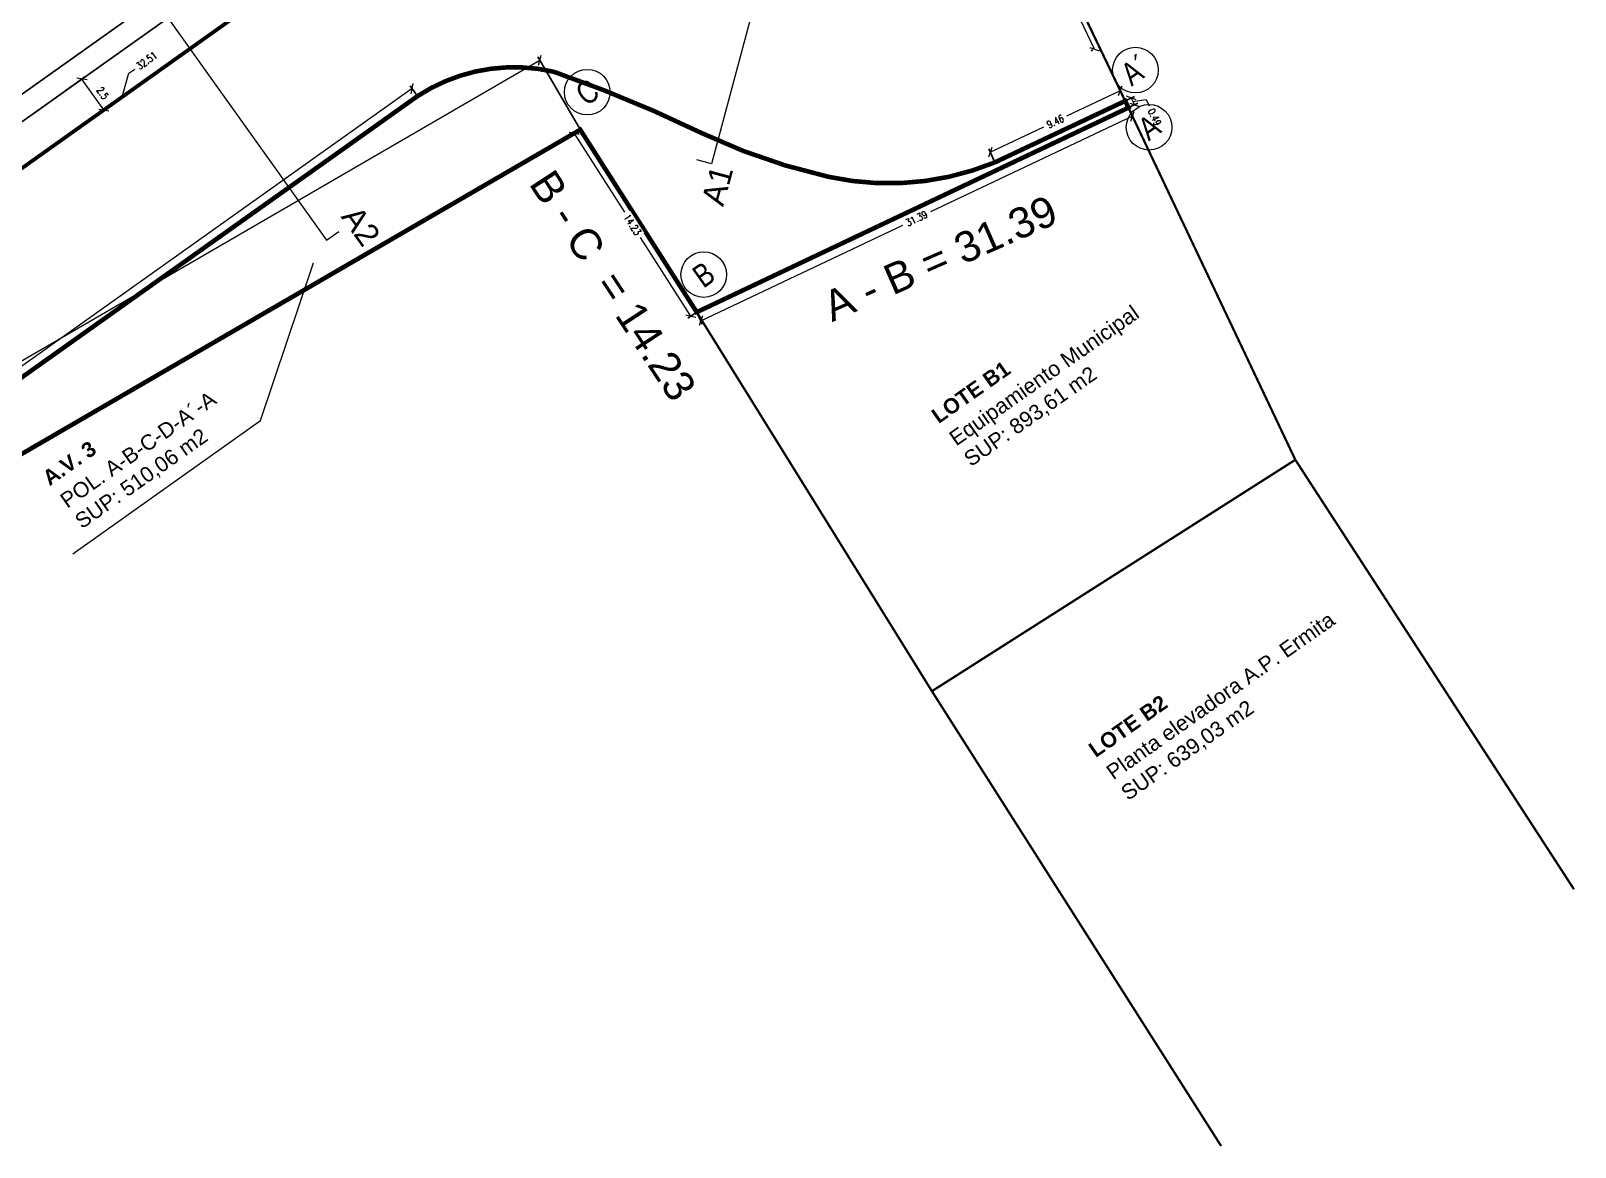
# Model space of a CAD drawing. Header units: metres. Extents: x 12 to 777, y -493 to 333.
# Drawn here: x 402.4 to 503.9, y -140.8 to -67.4 of the extents above; entities that cross this region are included whole.
import ezdxf
from ezdxf.enums import TextEntityAlignment as Align

# ---------------------------------------------------------------- set-up
doc = ezdxf.new("R2010")
doc.units = ezdxf.units.M
doc.header["$LTSCALE"] = 5
doc.header["$MEASUREMENT"] = 0
doc.linetypes.add('PHANTOM2', pattern=[1.25, 0.625, -0.125, 0.125, -0.125, 0.125, -0.125])
doc.layers.get('0').update_dxf_attribs({"color": 30})
for name, color, linetype, lineweight in [('A-ANNO-DIMS', 3, 'Continuous', 18), ('A-ANNO-TEXT', 3, 'Continuous', 18), ('G-ANNO-SYMB', 3, 'Continuous', 18), ('G-PLAN-OTLN', 7, 'Continuous', 35), ('U-ANNO-SYMB', 3, 'Continuous', 18), ('U-PROP-NEW', 1, 'PHANTOM2', 50)]:
    doc.layers.add(name, color=color, linetype=linetype, lineweight=lineweight)
doc.layers.add('U-BLDG', color=7, linetype='Continuous')
doc.layers.add('U-PROP', color=1, linetype='Continuous')
doc.styles.add('E-ARIAL', font='arial.ttf')
doc.styles.add('E-ROMANS', font='romans.shx', dxfattribs={"width": 0.8})
doc.dimstyles.new('E-0200_TICK_24', dxfattribs={"dimscale": 0.001, "dimtxt": 480, "dimasz": 480, "dimexe": 240, "dimexo": 120, "dimgap": 240, "dimtad": 0, "dimzin": 0, "dimdsep": 46, "dimtxsty": 'E-ROMANS', "dimblk": 'OBLIQUE', "dimcen": 240, "dimclrd": 256, "dimclre": 256, "dimclrt": 256, "dimadec": 0, "dimazin": 0, "dimtfac": 1, "dimtmove": 1, "dimatfit": 3, "dimldrblk": 'OPEN90', "dimfxl": 1, "dimtfill": 1, "dimtolj": 1, "dimtzin": 0, "dimlwd": -1, "dimarcsym": 0})

# ---------------------------------------------------------------- blocks, each defined once
blk = doc.blocks.new('_Oblique')
at = {"color": 0, "linetype": 'ByBlock', "lineweight": -2}
blk.add_line((-0.5, -0.5), (0.5, 0.5), dxfattribs=at)
blk = doc.blocks.new('*D304')
at = {"layer": 'A-ANNO-DIMS', "lineweight": -2, "transparency": 16777216}
for p, q in [((427.72, -71.62), (427.3, -71.03)), ((366.29, -115.29), (365.87, -114.7))]:
    blk.add_line(p, q, dxfattribs=at)
at = {"layer": 'A-ANNO-DIMS', "transparency": 16777216}
for p, q in [((427.44, -71.22), (399.79, -90.88)), ((366.01, -114.9), (398.15, -92.05))]:
    blk.add_line(p, q, dxfattribs=at)
at = {"layer": 'A-ANNO-DIMS', "transparency": 16777216, "xscale": 0.48, "yscale": 0.48, "zscale": 0.48}
for p, rotation in [((427.44, -71.22), 35.41278118758976), ((366.01, -114.9), 215.4127811875897)]:
    blk.add_blockref('_Oblique', p, dxfattribs=dict(at, rotation=rotation))
at = {"layer": 'A-ANNO-DIMS', "transparency": 16777216, "insert": (398.87, -91.33), "char_height": 0.48, "attachment_point": 5, "rotation": 35.4128, "style": 'E-ROMANS', "bg_fill": 3, "box_fill_scale": 1.25, "bg_fill_color": 256, "bg_fill_true_color": 13158600, "bg_fill_transparency": 0}
blk.add_mtext('\\A1;75.37', dxfattribs=at)
blk = doc.blocks.new('_Open90')
at = {"color": 0, "linetype": 'ByBlock', "lineweight": -2}
for p, q in [((0, 0), (-1, 0)), ((-0.5, 0.5), (0, 0)), ((0, 0), (-0.5, -0.5))]:
    blk.add_line(p, q, dxfattribs=at)
blk = doc.blocks.new('*D349')
at = {"layer": 'A-ANNO-DIMS', "lineweight": -2, "transparency": 16777216}
for p, q in [((409.52, -45.33), (421.76, -62.54)), ((395.2, -81.28), (395.27, -81.38))]:
    blk.add_line(p, q, dxfattribs=at)
at = {"layer": 'A-ANNO-DIMS', "transparency": 16777216}
for p, q in [((395.13, -81.19), (421.63, -62.35)), ((408.83, -70.21), (409.22, -69.93)), ((408.38, -71.77), (408.83, -70.21))]:
    blk.add_line(p, q, dxfattribs=at)
at = {"layer": 'A-ANNO-DIMS', "transparency": 16777216, "xscale": 0.48, "yscale": 0.48, "zscale": 0.48}
for p, rotation in [((421.63, -62.35), 35.42510156300243), ((395.13, -81.19), 215.4251015630024)]:
    blk.add_blockref('_Oblique', p, dxfattribs=dict(at, rotation=rotation))
at = {"layer": 'A-ANNO-DIMS', "transparency": 16777216, "insert": (409.99, -69.38), "char_height": 0.48, "attachment_point": 5, "rotation": 35.4251, "style": 'E-ROMANS', "bg_fill": 3, "box_fill_scale": 1.25, "bg_fill_color": 256, "bg_fill_true_color": 13158600, "bg_fill_transparency": 0}
blk.add_mtext('\\A1;32.51', dxfattribs=at)
blk = doc.blocks.new('*D353')
at = {"layer": 'A-ANNO-DIMS', "transparency": 16777216}
for p, q in [((341.56, -124.07), (435.83, -69.34)), ((388.69, -96.7), (392.22, -102.63)), ((392.22, -102.63), (392.64, -102.39))]:
    blk.add_line(p, q, dxfattribs=at)
at = {"layer": 'A-ANNO-DIMS', "lineweight": -2, "transparency": 16777216}
for p, q in [((438.43, -73.82), (435.71, -69.13)), ((344.17, -128.55), (341.44, -123.86))]:
    blk.add_line(p, q, dxfattribs=at)
at = {"layer": 'A-ANNO-DIMS', "transparency": 16777216, "xscale": 0.48, "yscale": 0.48, "zscale": 0.48}
for p, rotation in [((435.83, -69.34), 30.14116917634843), ((341.56, -124.07), 210.1411691763485)]:
    blk.add_blockref('_Oblique', p, dxfattribs=dict(at, rotation=rotation))
at = {"layer": 'A-ANNO-DIMS', "transparency": 16777216, "insert": (393.64, -101.81), "char_height": 0.48, "attachment_point": 5, "rotation": 30.1412, "style": 'E-ROMANS', "bg_fill": 3, "box_fill_scale": 1.25, "bg_fill_color": 256, "bg_fill_true_color": 13158600, "bg_fill_transparency": 0}
blk.add_mtext('\\A1;109.00', dxfattribs=at)
blk = doc.blocks.new('*D358')
at = {"layer": 'A-ANNO-DIMS', "lineweight": -2, "transparency": 16777216}
for p, q in [((402.66, -72.78), (405.93, -70.45)), ((404.1, -74.81), (407.38, -72.48))]:
    blk.add_line(p, q, dxfattribs=at)
at = {"layer": 'A-ANNO-DIMS', "transparency": 16777216}
blk.add_line((407.18, -72.62), (405.74, -70.59), dxfattribs=at)
at = {"layer": 'A-ANNO-DIMS', "transparency": 16777216, "insert": (407.1, -71.52), "char_height": 0.48, "attachment_point": 5, "rotation": 305.4251, "style": 'E-ROMANS', "bg_fill": 3, "box_fill_scale": 1.25, "bg_fill_color": 256, "bg_fill_true_color": 13158600, "bg_fill_transparency": 0}
blk.add_mtext('\\A1;2.5', dxfattribs=at)
at = {"layer": 'A-ANNO-DIMS', "transparency": 16777216, "xscale": 0.48, "yscale": 0.48, "zscale": 0.48}
for p, rotation in [((405.74, -70.59), 125.4251015630024), ((407.18, -72.62), 305.4251015630024)]:
    blk.add_blockref('_Oblique', p, dxfattribs=dict(at, rotation=rotation))
blk = doc.blocks.new('*D362')
at = {"layer": 'A-ANNO-DIMS', "lineweight": -2, "transparency": 16777216}
for p, q in [((428.79, 21.9), (428.68, 21.84)), ((472.18, -68.67), (472.07, -68.73))]:
    blk.add_line(p, q, dxfattribs=at)
at = {"layer": 'A-ANNO-DIMS', "transparency": 16777216}
for p, q in [((472.29, -68.62), (428.9, 21.95)), ((450.59, -23.34), (450.92, -18.83)), ((450.92, -18.83), (450.71, -18.39))]:
    blk.add_line(p, q, dxfattribs=at)
at = {"layer": 'A-ANNO-DIMS', "transparency": 16777216, "xscale": 0.48, "yscale": 0.48, "zscale": 0.48}
for p, rotation in [((428.9, 21.95), 115.5980185461055), ((472.29, -68.62), 295.5980185461054)]:
    blk.add_blockref('_Oblique', p, dxfattribs=dict(at, rotation=rotation))
at = {"layer": 'A-ANNO-DIMS', "transparency": 16777216, "insert": (450.27, -17.48), "char_height": 0.48, "attachment_point": 5, "rotation": 295.598, "style": 'E-ROMANS', "bg_fill": 3, "box_fill_scale": 1.25, "bg_fill_color": 256, "bg_fill_true_color": 13158600, "bg_fill_transparency": 0}
blk.add_mtext('\\A1;98.80', dxfattribs=at)
blk = doc.blocks.new('*D364')
at = {"layer": 'A-ANNO-DIMS', "lineweight": -2, "transparency": 16777216}
for p, q in [((444.82, -8.47), (444.04, -6.99)), ((274.55, -98.64), (273.77, -97.16))]:
    blk.add_line(p, q, dxfattribs=at)
at = {"layer": 'A-ANNO-DIMS', "transparency": 16777216}
blk.add_line((273.88, -97.37), (444.15, -7.2), dxfattribs=at)
at = {"layer": 'A-ANNO-DIMS', "transparency": 16777216, "xscale": 0.48, "yscale": 0.48, "zscale": 0.48}
for p, rotation in [((444.15, -7.2), 27.90453523370848), ((273.88, -97.37), 207.9045352337085)]:
    blk.add_blockref('_Oblique', p, dxfattribs=dict(at, rotation=rotation))
at = {"layer": 'A-ANNO-DIMS', "transparency": 16777216, "insert": (359.06, -52.9), "char_height": 0.48, "attachment_point": 5, "rotation": 27.9045, "style": 'E-ROMANS', "bg_fill": 3, "box_fill_scale": 1.25, "bg_fill_color": 256, "bg_fill_true_color": 13158600, "bg_fill_transparency": 0}
blk.add_mtext('\\A1;192.67', dxfattribs=at)
blk = doc.blocks.new('*D536')
at = {"layer": 'A-ANNO-DIMS', "transparency": 16777216}
for p, q in [((473.98, -71.36), (470.45, -73.03)), ((465.43, -75.4), (468.96, -73.73))]:
    blk.add_line(p, q, dxfattribs=at)
at = {"layer": 'A-ANNO-DIMS', "lineweight": -2, "transparency": 16777216}
for p, q in [((474.25, -71.92), (473.88, -71.14)), ((465.69, -75.96), (465.33, -75.18))]:
    blk.add_line(p, q, dxfattribs=at)
at = {"layer": 'A-ANNO-DIMS', "transparency": 16777216, "xscale": 0.48, "yscale": 0.48, "zscale": 0.48}
for p, rotation in [((473.98, -71.36), 25.25241012326241), ((465.43, -75.4), 205.2524101232624)]:
    blk.add_blockref('_Oblique', p, dxfattribs=dict(at, rotation=rotation))
at = {"layer": 'A-ANNO-DIMS', "transparency": 16777216, "insert": (469.71, -73.38), "char_height": 0.48, "attachment_point": 5, "rotation": 25.2524, "style": 'E-ROMANS', "bg_fill": 3, "box_fill_scale": 1.25, "bg_fill_color": 256, "bg_fill_true_color": 13158600, "bg_fill_transparency": 0}
blk.add_mtext('\\A1;9.46', dxfattribs=at)
blk = doc.blocks.new('*D548')
at = {"layer": 'A-ANNO-DIMS', "lineweight": -2, "transparency": 16777216}
for p, q in [((438.39, -73.99), (437.89, -74.3)), ((446.04, -85.98), (445.55, -86.3))]:
    blk.add_line(p, q, dxfattribs=at)
at = {"layer": 'A-ANNO-DIMS', "transparency": 16777216}
for p, q in [((438.09, -74.17), (441.39, -79.35)), ((445.75, -86.17), (442.45, -81))]:
    blk.add_line(p, q, dxfattribs=at)
at = {"layer": 'A-ANNO-DIMS', "transparency": 16777216, "xscale": 0.48, "yscale": 0.48, "zscale": 0.48}
for p, rotation in [((438.09, -74.17), 122.5429987719141), ((445.75, -86.17), 302.5429987719141)]:
    blk.add_blockref('_Oblique', p, dxfattribs=dict(at, rotation=rotation))
at = {"layer": 'A-ANNO-DIMS', "transparency": 16777216, "insert": (441.92, -80.17), "char_height": 0.48, "attachment_point": 5, "rotation": 302.543, "style": 'E-ROMANS', "bg_fill": 3, "box_fill_scale": 1.25, "bg_fill_color": 256, "bg_fill_true_color": 13158600, "bg_fill_transparency": 0}
blk.add_mtext('\\A1;14.23', dxfattribs=at)
blk = doc.blocks.new('*D549')
at = {"layer": 'A-ANNO-DIMS', "transparency": 16777216}
for p, q in [((474.78, -73.04), (461.5, -79.33)), ((446.41, -86.48), (459.69, -80.19))]:
    blk.add_line(p, q, dxfattribs=at)
at = {"layer": 'A-ANNO-DIMS', "lineweight": -2, "transparency": 16777216}
for p, q in [((474.56, -72.58), (474.88, -73.25)), ((446.19, -86.03), (446.51, -86.7))]:
    blk.add_line(p, q, dxfattribs=at)
at = {"layer": 'A-ANNO-DIMS', "transparency": 16777216, "xscale": 0.48, "yscale": 0.48, "zscale": 0.48}
for p, rotation in [((474.78, -73.04), 25.35538341964858), ((446.41, -86.48), 205.3553834196486)]:
    blk.add_blockref('_Oblique', p, dxfattribs=dict(at, rotation=rotation))
at = {"layer": 'A-ANNO-DIMS', "transparency": 16777216, "insert": (460.59, -79.76), "char_height": 0.48, "attachment_point": 5, "rotation": 25.3554, "style": 'E-ROMANS', "bg_fill": 3, "box_fill_scale": 1.25, "bg_fill_color": 256, "bg_fill_true_color": 13158600, "bg_fill_transparency": 0}
blk.add_mtext('\\A1;31.39', dxfattribs=at)
blk = doc.blocks.new('*D550')
at = {"layer": 'A-ANNO-DIMS', "lineweight": -2, "transparency": 16777216}
for p, q in [((474.41, -71.98), (474.92, -71.74)), ((474.62, -72.42), (475.13, -72.18))]:
    blk.add_line(p, q, dxfattribs=at)
at = {"layer": 'A-ANNO-DIMS', "transparency": 16777216}
for p, q in [((474.7, -71.84), (474.92, -72.28)), ((474.81, -72.06), (475.68, -71.93)), ((475.68, -71.93), (475.88, -72.36))]:
    blk.add_line(p, q, dxfattribs=at)
at = {"layer": 'A-ANNO-DIMS', "transparency": 16777216, "xscale": 0.48, "yscale": 0.48, "zscale": 0.48, "rotation": 115.3554177229964}
blk.add_blockref('_Oblique', (474.7, -71.84), dxfattribs=at)
at = {"layer": 'A-ANNO-DIMS', "transparency": 16777216, "insert": (476.23, -73.1), "char_height": 0.48, "attachment_point": 5, "rotation": 295.3554, "style": 'E-ROMANS', "bg_fill": 3, "box_fill_scale": 1.25, "bg_fill_color": 256, "bg_fill_true_color": 13158600, "bg_fill_transparency": 0}
blk.add_mtext('\\A1;0.49', dxfattribs=at)
at = {"layer": 'A-ANNO-DIMS', "transparency": 16777216, "xscale": 0.48, "yscale": 0.48, "zscale": 0.48, "rotation": 295.3554177229964}
blk.add_blockref('_Oblique', (474.92, -72.28), dxfattribs=at)

msp = doc.modelspace()

# ---------------------------------------------------------------- linework, layer by layer
at = {"layer": 'G-ANNO-SYMB'}
msp.add_circle((474.972, -70.003), 1.5, dxfattribs=at)
at = {"layer": 'G-PLAN-OTLN', "ltscale": 0.8, "const_width": 0.15, "flags": 128}
msp.add_lwpolyline([(461.598, -110.833), (480.605, -140.732)], dxfattribs=at)

# ---------------------------------------------------------------- texts
at = {"layer": 'A-ANNO-TEXT', "style": 'E-ARIAL', "width": 0.8}
for s, p in [('A´', (474.972, -70.003)), ('B', (446.602, -83.447))]:
    msp.add_text(s, height=1.5, rotation=35.16161, dxfattribs=at).set_placement(p, align=Align.MIDDLE_CENTER)
at = {"layer": 'A-ANNO-TEXT', "attachment_point": 1, "style": 'E-ARIAL'}
for s, insert, char_height, rotation in [('A1', (446.429, -78.624), 1.5, 74.66869), ('{\\fArial|b1|i0|c0|p34;LOTE B1}', (461.46, -92.463), 1, 35.16161), ('Planta elevadora A.P. Ermita\\PSUP: 639,03 m2', (472.945, -115.884), 1, 35.16161), ('{\\fArial|b1|i0|c0|p34;LOTE B2}', (471.785, -114.416), 1, 35.16161)]:
    msp.add_mtext(s, dxfattribs=dict(at, insert=insert, char_height=char_height, rotation=rotation))
at = {"layer": 'A-ANNO-TEXT', "insert": (454.233, -84.749), "char_height": 2, "width": 21.62645, "attachment_point": 1, "rotation": 23.73492, "style": 'E-ARIAL'}
msp.add_mtext('{\\fArial|b0|i0|c0|p34;A - B = 31.39}', dxfattribs=at)

# ---------------------------------------------------------------- dimensions: what is measured, and where the dimension line sits
at = {"layer": 'A-ANNO-DIMS', "color": 3}
dim = msp.add_linear_dim(base=(427.437, -71.222), p1=(366.362, -115.391), p2=(427.792, -71.72), angle=35.41278, dimstyle='E-0200_TICK_24', dxfattribs=at)
dim.commit()
dim.dimension.update_dxf_attribs({"geometry": '*D304', "text_midpoint": (398.872, -91.327), "dimtype": 160})

# ---------------------------------------------------------------- next in the draw order: dimensions: what is measured, and where the dimension line sits
dim = msp.add_linear_dim(base=(421.625, -62.345), p1=(395.13, -81.183), p2=(409.451, -45.23), angle=35.4251, dimstyle='E-0200_TICK_24', dxfattribs=at)
dim.commit()
dim.dimension.update_dxf_attribs({"geometry": '*D349', "text_midpoint": (409.413, -69.791), "dimtype": 160})

# ---------------------------------------------------------------- next in the draw order: dimensions: what is measured, and where the dimension line sits
dim = msp.add_linear_dim(base=(435.826, -69.338), p1=(344.226, -128.656), p2=(438.488, -73.923), angle=30.14117, dimstyle='E-0200_TICK_24', dxfattribs=at)
dim.commit()
dim.dimension.update_dxf_attribs({"geometry": '*D353', "text_midpoint": (392.846, -102.272), "dimtype": 161})

# ---------------------------------------------------------------- next in the draw order: linework, layer by layer
at = {"layer": 'U-ANNO-SYMB', "ltscale": 5}
msp.add_lwpolyline([(410.939, -64.182), (410.124, -64.762), (421.811, -81.189), (422.625, -80.609)], dxfattribs=at)
at = {"layer": 'U-ANNO-SYMB', "color": 3}
msp.add_lwpolyline([(405.134, -101.81), (405.134, -101.81), (417.468, -93.04), (420.968, -82.669)], dxfattribs=at)

# ---------------------------------------------------------------- next in the draw order: texts
at = {"layer": 'A-ANNO-TEXT', "style": 'E-ARIAL'}
for s, insert, char_height, attachment_point, rotation in [('A2', (422.724, -79.646), 1.5, 7, 305.77411), ('POL. A-B-C-D-A´-A\\PSUP: 510,06 m2', (404.195, -98.019), 1, 1, 35.16161), ('{\\fArial|b1|i0|c0|p34;A.V. 3}', (403.035, -96.551), 1, 1, 35.16161)]:
    msp.add_mtext(s, dxfattribs=dict(at, insert=insert, char_height=char_height, attachment_point=attachment_point, rotation=rotation))

# ---------------------------------------------------------------- next in the draw order: dimensions: what is measured, and where the dimension line sits
at = {"layer": 'A-ANNO-DIMS', "color": 3}
for base, p1, p2, angle, text, picture, middle, dimtype in [((428.898, 21.949, 158994.808), (472.292, -68.622), (428.901, 21.95, 158913.308), 115.59802, '98.80', '*D362', (450.606, -18.176, 158994.808), 161), ((405.738, -70.587), (404.006, -74.876), (402.563, -72.846), 125.4251, '2.5', '*D358', (407.096, -71.518), 160)]:
    dim = msp.add_linear_dim(base=base, p1=p1, p2=p2, angle=angle, text=text, dimstyle='E-0200_TICK_24', dxfattribs=at)
    dim.commit()
    dim.dimension.update_dxf_attribs({"geometry": picture, "text_midpoint": middle, "dimtype": dimtype})

# ---------------------------------------------------------------- next in the draw order: linework, layer by layer
at = {"layer": 'U-ANNO-SYMB', "ltscale": 5}
msp.add_lwpolyline([(451.363, -56.422), (452.329, -56.68), (447.116, -76.155), (446.15, -75.896)], dxfattribs=at)

# ---------------------------------------------------------------- next in the draw order: dimensions: what is measured, and where the dimension line sits
at = {"layer": 'A-ANNO-DIMS', "color": 3}
dim = msp.add_linear_dim(base=(444.15, -7.204), p1=(274.605, -98.742), p2=(444.874, -8.572), angle=27.90454, dimstyle='E-0200_TICK_24', dxfattribs=at)
dim.commit()
dim.dimension.update_dxf_attribs({"geometry": '*D364', "text_midpoint": (359.058, -52.897), "dimtype": 161})

# ---------------------------------------------------------------- next in the draw order: linework, layer by layer
at = {"layer": 'G-ANNO-SYMB'}
for centre in [(438.948, -71.452), (446.602, -83.447)]:
    msp.add_circle(centre, 1.5, dxfattribs=at)
at = {"layer": 'G-PLAN-OTLN', "ltscale": 0.4, "const_width": 0.25, "flags": 128}
msp.add_lwpolyline([(395.134, -81.188), (419.588, -63.802), (419.588, -63.802), (419.588, -63.802), (419.588, -63.802, -0.0255113), (421.661, -62.402), (409.455, -45.235), (414.341, -41.761), (427.073, -59.672, -0.1379968), (439.913, -59.354, -0.0307731), (451.364, -64.067, 0.0524614), (456.919, -66.01, 0.0939376), (463.111, -65.72, 0.0053468), (465.089, -64.783, 0.3166445), (467.192, -60.468), (456.268, -37.811), (430.266, 17.087, 0.403546), (424.074, 18.387), (392.534, -1.909)], format="xyb", dxfattribs=at)
at = {"layer": 'U-BLDG', "ltscale": 0.4, "flags": 128}
msp.add_lwpolyline([(395.723, -77.702), (418.113, -61.783, -0.0003036), (418.139, -61.763), (405.969, -44.646), (414.93, -38.275), (428.567, -57.458, -0.4721439), (428.567, -57.458)], format="xyb", dxfattribs=at)
at = {"layer": 'U-BLDG'}
msp.add_lwpolyline([(391.533, -71.526), (413.661, -55.793), (417.134, -60.678), (395.006, -76.411)], close=True, dxfattribs=at)
at = {"layer": 'U-PROP', "ltscale": 0.8, "const_width": 0.15, "flags": 128}
msp.add_lwpolyline([(392.554, -1.94), (423.924, 18.951), (424.866, 19.433), (426.256, 19.782), (427.597, 19.773), (428.919, 19.431), (430.173, 18.731), (430.958, 18.019), (431.856, 16.681), (433.511, 13.198), (474.512, -72.474), (446.142, -85.918), (438.488, -73.923), (344.226, -128.656)], dxfattribs=at)
at = {"layer": 'U-PROP-NEW', "ltscale": 1.2, "const_width": 0.3}
msp.add_lwpolyline([(474.301, -72.03), (474.512, -72.474), (474.512, -72.474), (446.142, -85.918), (438.488, -73.923), (344.226, -128.656), (346.263, -126.977), (366.362, -115.391), (427.8, -71.708, -0.2048256), (436.757, -70.112, -0.0295597), (446.52, -74.165, 0.0557935), (454.802, -77.016, 0.1530225), (465.744, -76.066), (474.301, -72.03)], format="xyb", close=True, dxfattribs=at)

# ---------------------------------------------------------------- next in the draw order: texts
at = {"layer": 'A-ANNO-TEXT', "style": 'E-ARIAL', "width": 0.8}
msp.add_text('C', height=1.5, rotation=35.16161, dxfattribs=at).set_placement((438.948, -71.452), align=Align.MIDDLE_CENTER)
at = {"layer": 'A-ANNO-TEXT', "insert": (436.742, -76.37), "char_height": 2, "width": 21.62645, "attachment_point": 1, "rotation": 303.1998, "style": 'E-ARIAL'}
msp.add_mtext('{\\fArial|b0|i0|c0|p34;B - C  = 14.23}', dxfattribs=at)

# ---------------------------------------------------------------- next in the draw order: dimensions: what is measured, and where the dimension line sits
at = {"layer": 'A-ANNO-DIMS', "color": 3}
for p1, p2, distance, picture, middle in [((465.744, -76.066), (474.3, -72.03), 0.74, '*D536', (469.706, -73.379)), ((438.488, -73.923), (446.142, -85.918), -0.467, '*D548', (441.922, -80.172))]:
    dim = msp.add_aligned_dim(p1=p1, p2=p2, distance=distance, dimstyle='E-0200_TICK_24', dxfattribs=at)
    dim.commit()
    dim.dimension.update_dxf_attribs({"geometry": picture, "text_midpoint": middle})

# ---------------------------------------------------------------- next in the draw order: dimensions: what is measured, and where the dimension line sits
dim = msp.add_aligned_dim(p1=(446.142, -85.918), p2=(474.512, -72.474), distance=-0.624, dimstyle='E-0200_TICK_24', dxfattribs=at)
dim.commit()
dim.dimension.update_dxf_attribs({"geometry": '*D549', "text_midpoint": (460.595, -79.76)})

# ---------------------------------------------------------------- next in the draw order: linework, layer by layer
at = {"layer": 'G-PLAN-OTLN', "ltscale": 0.8, "const_width": 0.15, "flags": 128}
msp.add_lwpolyline([(446.142, -85.918), (461.598, -110.833), (485.482, -95.622)], dxfattribs=at)

# ---------------------------------------------------------------- next in the draw order: texts
at = {"layer": 'A-ANNO-TEXT', "insert": (462.62, -93.932), "char_height": 1, "attachment_point": 1, "rotation": 35.16161, "style": 'E-ARIAL'}
msp.add_mtext('Equipamiento Municipal\\PSUP: 893,61 m2', dxfattribs=at)

# ---------------------------------------------------------------- next in the draw order: dimensions: what is measured, and where the dimension line sits
at = {"layer": 'A-ANNO-DIMS', "color": 3}
dim = msp.add_aligned_dim(p1=(474.3, -72.03), p2=(474.51, -72.475), distance=0.448, dimstyle='E-0200_TICK_24', dxfattribs=at)
dim.commit()
dim.dimension.update_dxf_attribs({"geometry": '*D550', "text_midpoint": (475.985, -72.579)})

# ---------------------------------------------------------------- next in the draw order: linework, layer by layer
at = {"layer": 'G-ANNO-SYMB'}
msp.add_circle((475.873, -73.763), 1.5, dxfattribs=at)
at = {"layer": 'G-PLAN-OTLN', "ltscale": 0.8, "const_width": 0.15, "flags": 128}
msp.add_lwpolyline([(474.51, -72.475), (485.482, -95.622), (503.794, -123.859)], dxfattribs=at)

# ---------------------------------------------------------------- next in the draw order: texts
at = {"layer": 'A-ANNO-TEXT', "style": 'E-ARIAL', "width": 0.8}
msp.add_text('A', height=1.5, rotation=35.16161, dxfattribs=at).set_placement((475.873, -73.763), align=Align.MIDDLE_CENTER)

doc.saveas('drawing.dxf')
